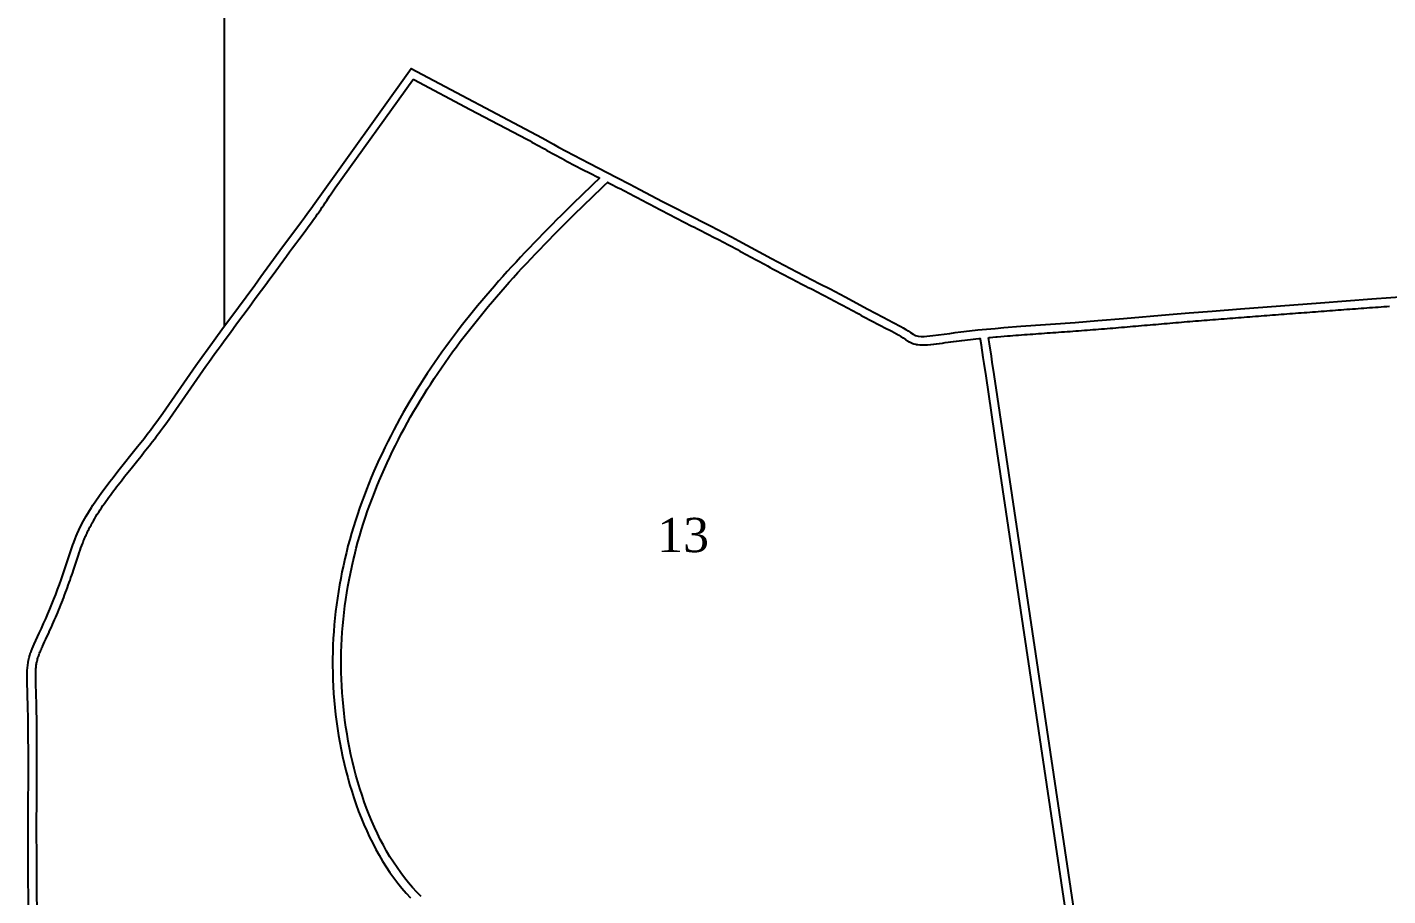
# Model space of a CAD drawing. Extents: x 708265 to 713463, y 7861946 to 7865621.
# Drawn here: x 709585 to 710379, y 7863988 to 7864494 of the extents above; entities that cross this region are included whole.
import ezdxf
from ezdxf.enums import TextEntityAlignment as Align

# ---------------------------------------------------------------- set-up
doc = ezdxf.new("R2010")
doc.units = 0
doc.linetypes.add('CONTINUO', pattern=[0])
for name, color, linetype in [('011400xxxx', 1, 'Continuous'), ('011400xxxx010', 5, 'Continuous'), ('011400xxxx013', 5, 'Continuous'), ('011400xxxx014', 5, 'Continuous'), ('MALHA', 8, 'CONTINUO'), ('NUMERAÇÕES', 7, 'Continuous'), ('ÁREAS', 7, 'Continuous')]:
    doc.layers.add(name, color=color, linetype=linetype)
doc.layers.add('NUMERAÇÕES DOS TALHÕES', color=7, linetype='Continuous', true_color=0xffffff)
doc.styles.add('AREAS', font='times.ttf')

# ---------------------------------------------------------------- blocks, each defined once
blk = doc.blocks.new('area_de_talhao')
at = {"layer": 'NUMERAÇÕES', "linetype": 'Continuous', "style": 'AREAS'}
blk.add_attdef('NRO', text='', height=20, dxfattribs=at).set_placement((0, 6.08), align=Align.CENTER)
at = {"layer": 'ÁREAS', "linetype": 'Continuous', "style": 'AREAS', "flags": 1}
for tag, height, p in [('AREAREAL', 0.001, (0, 0)), ('AREA', 20, (0, -23.92))]:
    blk.add_attdef(tag, text='', height=height, dxfattribs=at).set_placement(p, align=Align.CENTER)

msp = doc.modelspace()

# ---------------------------------------------------------------- linework, layer by layer
at = {"layer": '011400xxxx'}
msp.add_lwpolyline([(709585.85, 7863959.61), (709585.52, 7864002.5), (709585.45, 7864014.75), (709585.44, 7864020.88), (709585.44, 7864033.15), (709585.59, 7864063.82), (709585.59, 7864073.02), (709585.57, 7864079.14), (709585.53, 7864085.26), (709585.45, 7864091.37), (709585.33, 7864097.48), (709584.98, 7864112.81), (709584.95, 7864114.36), (709584.93, 7864116.68), (709584.98, 7864118.99), (709585.07, 7864120.51), (709585.21, 7864122.03), (709585.41, 7864123.54), (709585.69, 7864125.03), (709586.04, 7864126.5), (709586.45, 7864127.96), (709586.93, 7864129.41), (709587.18, 7864130.13), (709587.73, 7864131.56), (709588.31, 7864132.99), (709588.93, 7864134.4), (709589.9, 7864136.52), (709591.9, 7864140.72), (709593.21, 7864143.53), (709594.49, 7864146.34), (709595.74, 7864149.16), (709596.96, 7864151.98), (709598.15, 7864154.8), (709599.31, 7864157.64), (709600.44, 7864160.48), (709601.55, 7864163.32), (709602.63, 7864166.18), (709603.69, 7864169.05), (709604.73, 7864171.92), (709605.74, 7864174.8), (709606.73, 7864177.7), (709610.59, 7864189.35), (709611.6, 7864192.24), (709612.13, 7864193.68), (709612.94, 7864195.83), (709613.51, 7864197.25), (709614.1, 7864198.66), (709615.03, 7864200.76), (709615.68, 7864202.14), (709616.35, 7864203.52), (709617.05, 7864204.88), (709617.76, 7864206.23), (709618.5, 7864207.58), (709619.26, 7864208.91), (709620.82, 7864211.55), (709622.46, 7864214.15), (709623.29, 7864215.44), (709625.01, 7864218), (709626.76, 7864220.52), (709628.56, 7864223.02), (709630.38, 7864225.5), (709633.15, 7864229.18), (709635.02, 7864231.61), (709637.86, 7864235.22), (709649.34, 7864249.57), (709653.12, 7864254.39), (709654.99, 7864256.81), (709656.84, 7864259.25), (709658.67, 7864261.7), (709660.48, 7864264.17), (709664.06, 7864269.14), (709667.6, 7864274.14), (709671.1, 7864279.17), (709679.82, 7864291.79), (709683.32, 7864296.82), (709686.85, 7864301.83), (709690.42, 7864306.82), (709694.01, 7864311.78), (709699.43, 7864319.21), (709703.06, 7864324.14), (709717.64, 7864343.85), (709721.27, 7864348.79), (709733.93, 7864366.11), (709737.57, 7864371.04), (709744.9, 7864380.84), (709746.73, 7864383.3), (709748.54, 7864385.77), (709750.32, 7864388.26), (709752.72, 7864391.72), (709808.97, 7864470.2), (709885.38, 7864429.7), (709892.04, 7864426), (709894.97, 7864424.39), (709899.39, 7864422.01), (709903.81, 7864419.66), (709908.25, 7864417.33), (709912.7, 7864415.03), (709929.03, 7864406.63), (709936.44, 7864402.8), (709942.36, 7864399.7), (709955.66, 7864392.69), (709963.06, 7864388.83), (709969.01, 7864385.78), (709983.9, 7864378.23), (709991.32, 7864374.4), (709995.75, 7864372.06), (710000.17, 7864369.7), (710019.26, 7864359.37), (710026.63, 7864355.44), (710034.03, 7864351.56), (710047.38, 7864344.66), (710053.31, 7864341.58), (710062.16, 7864336.9), (710075.42, 7864329.79), (710079.85, 7864327.44), (710084.28, 7864325.12), (710090.21, 7864322.09), (710091.69, 7864321.32), (710093.15, 7864320.54), (710094.61, 7864319.73), (710096.06, 7864318.89), (710097.49, 7864318.01), (710098.91, 7864317.09), (710100.31, 7864316.13), (710101.74, 7864315.23), (710103.22, 7864314.51), (710104.8, 7864314.09), (710106.46, 7864313.91), (710108.16, 7864313.92), (710109.88, 7864314.02), (710111.57, 7864314.17), (710113.25, 7864314.34), (710116.57, 7864314.74), (710123.13, 7864315.66), (710126.41, 7864316.11), (710129.7, 7864316.52), (710134.66, 7864317.1), (710139.63, 7864317.64), (710144.62, 7864318.13), (710149.62, 7864318.58), (710154.63, 7864319.01), (710164.66, 7864319.79), (710196.34, 7864322.07), (710202.99, 7864322.57), (710209.64, 7864323.09), (710224.62, 7864324.33), (710251.25, 7864326.63), (710262.9, 7864327.61), (710276.21, 7864328.69), (710292.86, 7864329.99), (710339.49, 7864333.56), (710354.47, 7864334.68), (710369.47, 7864335.77), (710402.78, 7864338.11)], dxfattribs=at)
at = {"layer": '011400xxxx010'}
msp.add_lwpolyline([(710195.74, 7863978.77), (710149.07, 7864291.64), (710148, 7864298.82), (710147.47, 7864302.41), (710146.39, 7864309.59), (710145.87, 7864313.08), (710146.03, 7864313.17), (710146.11, 7864313.22), (710146.36, 7864313.27), (710146.73, 7864313.3), (710148.39, 7864313.46), (710150.05, 7864313.6), (710150.81, 7864313.67), (710157, 7864314.18), (710157, 7864314.18), (710158.36, 7864314.29), (710160.03, 7864314.42), (710161.69, 7864314.55), (710163.36, 7864314.68), (710165.03, 7864314.8), (710166.7, 7864314.93), (710168.37, 7864315.05), (710170.03, 7864315.17), (710171.7, 7864315.29), (710173.37, 7864315.41), (710175.04, 7864315.53), (710176.71, 7864315.65), (710178.37, 7864315.77), (710180.04, 7864315.89), (710181.71, 7864316.01), (710183.37, 7864316.13), (710185.04, 7864316.24), (710186.7, 7864316.36), (710188.37, 7864316.48), (710190.03, 7864316.6), (710191.7, 7864316.72), (710193.37, 7864316.84), (710195.03, 7864316.96), (710196.7, 7864317.09), (710198.36, 7864317.21), (710200.03, 7864317.33), (710201.7, 7864317.46), (710203.36, 7864317.59), (710205.03, 7864317.71), (710206.7, 7864317.84), (710208.37, 7864317.97), (710210.03, 7864318.11), (710211.7, 7864318.24), (710213.37, 7864318.37), (710215.04, 7864318.51), (710216.7, 7864318.65), (710218.37, 7864318.79), (710220.04, 7864318.93), (710221.71, 7864319.07), (710223.37, 7864319.21), (710225.04, 7864319.35), (710226.7, 7864319.49), (710228.37, 7864319.63), (710230.04, 7864319.77), (710231.7, 7864319.92), (710233.37, 7864320.06), (710235.03, 7864320.21), (710236.7, 7864320.35), (710238.36, 7864320.5), (710240.03, 7864320.64), (710241.69, 7864320.78), (710243.36, 7864320.93), (710245.02, 7864321.07), (710246.68, 7864321.22), (710248.35, 7864321.36), (710250.01, 7864321.5), (710251.67, 7864321.65), (710253.33, 7864321.79), (710255, 7864321.93), (710256.66, 7864322.07), (710258.32, 7864322.21), (710259.98, 7864322.35), (710261.64, 7864322.49), (710263.31, 7864322.63), (710264.97, 7864322.77), (710266.63, 7864322.9), (710268.29, 7864323.04), (710269.96, 7864323.17), (710271.62, 7864323.31), (710273.28, 7864323.44), (710274.95, 7864323.57), (710276.61, 7864323.71), (710278.27, 7864323.84), (710279.94, 7864323.97), (710281.6, 7864324.1), (710283.26, 7864324.23), (710284.93, 7864324.36), (710286.59, 7864324.49), (710288.25, 7864324.62), (710289.92, 7864324.75), (710291.58, 7864324.87), (710293.25, 7864325), (710294.91, 7864325.13), (710296.58, 7864325.26), (710298.24, 7864325.39), (710299.9, 7864325.51), (710301.57, 7864325.64), (710303.23, 7864325.77), (710304.9, 7864325.89), (710306.56, 7864326.02), (710308.23, 7864326.15), (710309.89, 7864326.27), (710311.56, 7864326.4), (710313.22, 7864326.53), (710314.89, 7864326.66), (710316.56, 7864326.78), (710318.22, 7864326.91), (710319.89, 7864327.04), (710321.55, 7864327.17), (710323.22, 7864327.29), (710324.88, 7864327.42), (710326.55, 7864327.55), (710328.21, 7864327.68), (710329.88, 7864327.81), (710331.54, 7864327.93), (710333.21, 7864328.06), (710334.87, 7864328.19), (710336.54, 7864328.32), (710338.2, 7864328.44), (710339.86, 7864328.57), (710341.53, 7864328.7), (710343.19, 7864328.82), (710344.86, 7864328.95), (710346.52, 7864329.07), (710348.19, 7864329.2), (710349.85, 7864329.32), (710351.51, 7864329.45), (710353.18, 7864329.57), (710354.84, 7864329.7), (710356.51, 7864329.82), (710358.17, 7864329.94), (710359.83, 7864330.06), (710361.5, 7864330.19), (710363.16, 7864330.31), (710364.83, 7864330.43), (710366.49, 7864330.55), (710368.15, 7864330.67), (710369.82, 7864330.78), (710371.48, 7864330.9), (710373.15, 7864331.02), (710374.81, 7864331.14), (710376.48, 7864331.25), (710378.14, 7864331.37), (710379.81, 7864331.48)], dxfattribs=at)
at = {"layer": '011400xxxx013'}
msp.add_lwpolyline([(709814.72, 7863987.1), (709812.2, 7863989.66), (709809.75, 7863992.33), (709807.37, 7863995.09), (709805.07, 7863997.96), (709802.84, 7864000.92), (709800.68, 7864003.97), (709798.59, 7864007.1), (709796.57, 7864010.32), (709794.62, 7864013.61), (709792.75, 7864016.98), (709790.94, 7864020.42), (709789.21, 7864023.93), (709787.54, 7864027.5), (709785.95, 7864031.12), (709784.42, 7864034.81), (709782.97, 7864038.54), (709781.59, 7864042.32), (709780.27, 7864046.15), (709779.02, 7864050.01), (709777.85, 7864053.91), (709776.74, 7864057.83), (709775.7, 7864061.79), (709774.73, 7864065.77), (709773.82, 7864069.77), (709772.99, 7864073.78), (709772.22, 7864077.8), (709771.52, 7864081.83), (709770.88, 7864085.86), (709770.32, 7864089.9), (709769.82, 7864093.92), (709769.38, 7864097.94), (709769.01, 7864101.95), (709768.7, 7864105.94), (709768.46, 7864109.92), (709768.28, 7864113.89), (709768.17, 7864117.85), (709768.11, 7864121.79), (709768.12, 7864125.72), (709768.19, 7864129.63), (709768.32, 7864133.53), (709768.5, 7864137.42), (709768.75, 7864141.3), (709769.05, 7864145.16), (709769.41, 7864149), (709769.83, 7864152.83), (709770.3, 7864156.65), (709770.83, 7864160.45), (709771.41, 7864164.24), (709772.04, 7864168.01), (709772.73, 7864171.77), (709773.47, 7864175.51), (709774.26, 7864179.24), (709775.1, 7864182.95), (709775.99, 7864186.65), (709776.93, 7864190.33), (709777.92, 7864193.99), (709778.95, 7864197.64), (709780.04, 7864201.27), (709781.17, 7864204.89), (709782.34, 7864208.48), (709783.56, 7864212.07), (709784.83, 7864215.63), (709786.14, 7864219.18), (709787.49, 7864222.71), (709788.88, 7864226.22), (709790.31, 7864229.71), (709791.79, 7864233.19), (709793.31, 7864236.65), (709794.86, 7864240.09), (709796.45, 7864243.51), (709798.09, 7864246.92), (709799.75, 7864250.3), (709801.46, 7864253.67), (709803.2, 7864257.01), (709804.98, 7864260.34), (709806.79, 7864263.65), (709808.63, 7864266.94), (709810.51, 7864270.21), (709812.42, 7864273.45), (709814.36, 7864276.68), (709816.33, 7864279.89), (709818.33, 7864283.08), (709820.36, 7864286.25), (709822.42, 7864289.39), (709824.51, 7864292.52), (709826.62, 7864295.62), (709828.76, 7864298.7), (709830.93, 7864301.77), (709833.12, 7864304.81), (709835.34, 7864307.83), (709837.59, 7864310.83), (709839.85, 7864313.82), (709842.14, 7864316.79), (709844.45, 7864319.73), (709846.79, 7864322.67), (709849.15, 7864325.58), (709851.53, 7864328.48), (709853.92, 7864331.36), (709856.34, 7864334.22), (709858.78, 7864337.07), (709861.24, 7864339.91), (709863.72, 7864342.73), (709866.21, 7864345.54), (709868.72, 7864348.33), (709871.25, 7864351.12), (709873.8, 7864353.88), (709876.36, 7864356.64), (709878.93, 7864359.39), (709881.52, 7864362.12), (709884.13, 7864364.84), (709886.75, 7864367.55), (709889.38, 7864370.26), (709892.02, 7864372.95), (709894.68, 7864375.63), (709897.34, 7864378.31), (709900.02, 7864380.98), (709902.71, 7864383.64), (709905.41, 7864386.29), (709908.12, 7864388.93), (709910.83, 7864391.57), (709913.55, 7864394.21), (709916.29, 7864396.83), (709919.02, 7864399.46), (709921.77, 7864402.08), (709923.59, 7864403.8), (709923.77, 7864403.71), (709925.26, 7864402.95), (709926.74, 7864402.19), (709928.22, 7864401.42), (709929.7, 7864400.66), (709931.18, 7864399.9), (709932.65, 7864399.13), (709934.13, 7864398.36), (709935.6, 7864397.59), (709937.08, 7864396.82), (709938.56, 7864396.05), (709940.03, 7864395.27), (709941.51, 7864394.5), (709942.98, 7864393.72), (709944.46, 7864392.94), (709945.94, 7864392.16), (709947.41, 7864391.38), (709948.89, 7864390.61), (709950.37, 7864389.83), (709951.85, 7864389.05), (709953.33, 7864388.27), (709954.81, 7864387.49), (709956.3, 7864386.72), (709956.3, 7864386.71), (709957.78, 7864385.94), (709957.79, 7864385.94), (709959.27, 7864385.17), (709959.28, 7864385.16), (709960.76, 7864384.4), (709960.77, 7864384.39), (709962.25, 7864383.63), (709962.26, 7864383.62), (709963.74, 7864382.86), (709963.75, 7864382.86), (709965.24, 7864382.09), (709965.24, 7864382.09), (709966.73, 7864381.33), (709966.74, 7864381.33), (709968.22, 7864380.57), (709969.72, 7864379.81), (709971.21, 7864379.06), (709972.71, 7864378.3), (709974.2, 7864377.55), (709975.68, 7864376.79), (709977.17, 7864376.04), (709978.66, 7864375.29), (709980.14, 7864374.53), (709981.62, 7864373.78), (709983.1, 7864373.02), (709984.58, 7864372.26), (709986.05, 7864371.5), (709987.52, 7864370.74), (709988.99, 7864369.97), (709990.46, 7864369.2), (709991.93, 7864368.43), (709993.4, 7864367.65), (709994.87, 7864366.87), (709996.33, 7864366.09), (709997.8, 7864365.3), (709999.27, 7864364.51), (710000.73, 7864363.72), (710002.2, 7864362.93), (710003.67, 7864362.14), (710005.13, 7864361.34), (710006.6, 7864360.54), (710008.07, 7864359.75), (710009.53, 7864358.95), (710011, 7864358.15), (710012.47, 7864357.36), (710013.94, 7864356.56), (710015.41, 7864355.77), (710016.89, 7864354.97), (710016.89, 7864354.97), (710018.36, 7864354.18), (710018.37, 7864354.17), (710019.84, 7864353.38), (710019.85, 7864353.38), (710021.32, 7864352.59), (710021.33, 7864352.59), (710022.8, 7864351.81), (710022.81, 7864351.8), (710024.29, 7864351.02), (710024.29, 7864351.02), (710025.77, 7864350.24), (710025.78, 7864350.23), (710027.26, 7864349.46), (710027.27, 7864349.45), (710028.75, 7864348.68), (710028.75, 7864348.67), (710030.23, 7864347.9), (710030.24, 7864347.9), (710031.72, 7864347.13), (710033.21, 7864346.36), (710034.7, 7864345.59), (710036.18, 7864344.82), (710037.67, 7864344.05), (710039.15, 7864343.29), (710040.64, 7864342.52), (710042.12, 7864341.76), (710043.6, 7864340.99), (710045.08, 7864340.22), (710046.56, 7864339.46), (710048.03, 7864338.69), (710049.51, 7864337.92), (710050.98, 7864337.15), (710052.45, 7864336.38), (710053.92, 7864335.61), (710055.4, 7864334.83), (710056.87, 7864334.05), (710058.34, 7864333.27), (710059.81, 7864332.49), (710061.28, 7864331.7), (710062.75, 7864330.92), (710064.22, 7864330.13), (710065.69, 7864329.34), (710067.16, 7864328.55), (710068.63, 7864327.76), (710070.11, 7864326.97), (710071.58, 7864326.18), (710073.06, 7864325.38), (710073.07, 7864325.38), (710074.54, 7864324.6), (710074.55, 7864324.59), (710076.02, 7864323.81), (710076.03, 7864323.8), (710077.5, 7864323.02), (710077.52, 7864323.02), (710078.99, 7864322.24), (710079, 7864322.23), (710080.48, 7864321.46), (710080.49, 7864321.45), (710081.97, 7864320.69), (710081.99, 7864320.68), (710083.47, 7864319.92), (710083.49, 7864319.91), (710084.97, 7864319.15), (710084.98, 7864319.15), (710086.44, 7864318.4), (710087.88, 7864317.67), (710089.3, 7864316.93), (710090.69, 7864316.18), (710092.06, 7864315.43), (710093.4, 7864314.65), (710094.72, 7864313.85), (710096.05, 7864312.98), (710097.43, 7864312.04), (710097.57, 7864311.95), (710098.93, 7864311.08), (710099.19, 7864310.93), (710099.44, 7864310.79), (710099.7, 7864310.66), (710100.84, 7864310.11), (710101.27, 7864309.93), (710101.7, 7864309.77), (710102.14, 7864309.63), (710103.31, 7864309.31), (710103.69, 7864309.22), (710104.09, 7864309.15), (710104.48, 7864309.09), (710105.81, 7864308.96), (710106.08, 7864308.93), (710106.34, 7864308.92), (710106.61, 7864308.92), (710108.04, 7864308.92), (710108.31, 7864308.93), (710110.11, 7864309.03), (710110.25, 7864309.04), (710111.96, 7864309.18), (710112.04, 7864309.19), (710113.73, 7864309.36), (710113.8, 7864309.37), (710115.47, 7864309.56), (710115.52, 7864309.57), (710117.18, 7864309.78), (710117.22, 7864309.79), (710118.88, 7864310.01), (710118.9, 7864310.01), (710120.55, 7864310.25), (710120.56, 7864310.25), (710122.19, 7864310.48), (710123.8, 7864310.71), (710125.42, 7864310.93), (710127.04, 7864311.14), (710128.67, 7864311.35), (710130.3, 7864311.56), (710131.93, 7864311.76), (710133.56, 7864311.95), (710135.2, 7864312.13), (710136.84, 7864312.32), (710138.48, 7864312.49), (710140.13, 7864312.66), (710140.5, 7864312.7), (710140.72, 7864312.71), (710140.86, 7864312.7), (710140.91, 7864312.56), (710140.95, 7864312.35), (710141.44, 7864308.89), (710141.45, 7864308.85), (710142.52, 7864301.67), (710143.06, 7864298.09), (710144.13, 7864290.91), (710150.71, 7864246.74), (710150.71, 7864246.74), (710190.2, 7863981.97)], dxfattribs=at)
at = {"layer": '011400xxxx014'}
msp.add_lwpolyline([(709590.71, 7863978.03), (709590.61, 7863990.28), (709590.52, 7864002.52), (709590.48, 7864008.64), (709590.45, 7864014.76), (709590.44, 7864020.88), (709590.43, 7864027), (709590.44, 7864033.12), (709590.47, 7864039.25), (709590.53, 7864051.53), (709590.56, 7864057.66), (709590.56, 7864057.67), (709590.59, 7864063.8), (709590.59, 7864063.81), (709590.6, 7864069.94), (709590.6, 7864069.95), (709590.59, 7864073.01), (709590.59, 7864073.02), (709590.59, 7864076.08), (709590.59, 7864076.09), (709590.57, 7864079.15), (709590.57, 7864079.17), (709590.55, 7864082.22), (709590.55, 7864082.24), (709590.53, 7864085.29), (709590.53, 7864085.31), (709590.49, 7864088.36), (709590.49, 7864088.38), (709590.45, 7864091.43), (709590.45, 7864091.45), (709590.39, 7864094.5), (709590.39, 7864094.52), (709590.33, 7864097.57), (709590.33, 7864097.58), (709590.27, 7864100.64), (709590.27, 7864100.65), (709590.19, 7864103.7), (709590.12, 7864106.78), (709590.05, 7864109.85), (709589.98, 7864112.9), (709589.95, 7864114.39), (709589.93, 7864115.88), (709589.93, 7864116.61), (709589.94, 7864117.32), (709589.95, 7864118.02), (709589.98, 7864118.71), (709590.01, 7864119.4), (709590.05, 7864120.07), (709590.11, 7864120.73), (709590.17, 7864121.38), (709590.25, 7864122.02), (709590.34, 7864122.65), (709590.44, 7864123.27), (709590.56, 7864123.89), (709590.7, 7864124.52), (709590.86, 7864125.15), (709591.03, 7864125.78), (709591.21, 7864126.42), (709591.41, 7864127.06), (709591.63, 7864127.71), (709591.86, 7864128.36), (709592.1, 7864129.01), (709592.36, 7864129.66), (709592.62, 7864130.32), (709592.9, 7864130.99), (709593.19, 7864131.66), (709593.48, 7864132.33), (709593.78, 7864132.99), (709594.41, 7864134.36), (709595.07, 7864135.76), (709595.74, 7864137.17), (709596.41, 7864138.57), (709596.42, 7864138.59), (709597.08, 7864139.99), (709597.09, 7864140.01), (709597.74, 7864141.41), (709597.75, 7864141.44), (709598.4, 7864142.84), (709598.41, 7864142.86), (709599.04, 7864144.27), (709599.05, 7864144.29), (709599.68, 7864145.7), (709599.69, 7864145.72), (709600.31, 7864147.13), (709600.32, 7864147.15), (709600.93, 7864148.56), (709600.94, 7864148.58), (709601.55, 7864149.99), (709601.56, 7864150.02), (709602.16, 7864151.43), (709602.16, 7864151.45), (709602.76, 7864152.86), (709602.76, 7864152.89), (709603.35, 7864154.3), (709603.36, 7864154.32), (709603.93, 7864155.74), (709603.94, 7864155.76), (709604.51, 7864157.18), (709604.52, 7864157.2), (709605.09, 7864158.62), (709605.09, 7864158.64), (709605.65, 7864160.07), (709605.66, 7864160.09), (709606.21, 7864161.51), (709606.22, 7864161.53), (709606.76, 7864162.96), (709606.77, 7864162.98), (709607.31, 7864164.41), (709607.32, 7864164.43), (709607.85, 7864165.86), (709607.85, 7864165.88), (709608.38, 7864167.31), (709608.39, 7864167.33), (709608.91, 7864168.77), (709608.92, 7864168.79), (709609.43, 7864170.23), (709609.44, 7864170.24), (709609.95, 7864171.69), (709609.95, 7864171.7), (709610.46, 7864173.15), (709610.46, 7864173.17), (709610.96, 7864174.61), (709610.97, 7864174.63), (709611.46, 7864176.08), (709611.47, 7864176.1), (709611.95, 7864177.54), (709611.96, 7864177.57), (709612.92, 7864180.49), (709612.93, 7864180.5), (709613.88, 7864183.4), (709614.83, 7864186.28), (709615.31, 7864187.7), (709615.8, 7864189.11), (709616.29, 7864190.51), (709616.8, 7864191.89), (709617.32, 7864193.29), (709617.59, 7864193.97), (709617.86, 7864194.65), (709618.13, 7864195.33), (709618.4, 7864196), (709618.68, 7864196.66), (709618.97, 7864197.32), (709619.26, 7864197.98), (709619.56, 7864198.64), (709619.86, 7864199.29), (709620.17, 7864199.95), (709620.48, 7864200.6), (709620.81, 7864201.25), (709621.13, 7864201.89), (709621.46, 7864202.54), (709621.8, 7864203.18), (709622.15, 7864203.83), (709622.5, 7864204.47), (709622.85, 7864205.11), (709623.21, 7864205.75), (709623.56, 7864206.36), (709624.3, 7864207.63), (709625.06, 7864208.89), (709625.84, 7864210.15), (709626.64, 7864211.41), (709627.45, 7864212.66), (709628.27, 7864213.9), (709629.11, 7864215.14), (709629.96, 7864216.38), (709630.83, 7864217.61), (709631.7, 7864218.84), (709632.58, 7864220.06), (709633.47, 7864221.28), (709634.37, 7864222.5), (709635.28, 7864223.71), (709636.19, 7864224.92), (709637.11, 7864226.12), (709638.03, 7864227.32), (709638.96, 7864228.52), (709639.89, 7864229.71), (709641.77, 7864232.1), (709643.67, 7864234.49), (709645.58, 7864236.88), (709649.41, 7864241.66), (709651.33, 7864244.05), (709651.34, 7864244.06), (709653.24, 7864246.45), (709653.26, 7864246.47), (709655.15, 7864248.86), (709655.17, 7864248.89), (709657.05, 7864251.3), (709657.07, 7864251.32), (709658.01, 7864252.53), (709658.02, 7864252.54), (709658.95, 7864253.76), (709658.96, 7864253.77), (709659.89, 7864254.99), (709659.9, 7864255.01), (709660.82, 7864256.23), (709660.83, 7864256.25), (709661.75, 7864257.47), (709661.76, 7864257.49), (709662.67, 7864258.71), (709662.69, 7864258.73), (709664.5, 7864261.2), (709664.52, 7864261.22), (709666.32, 7864263.7), (709666.33, 7864263.73), (709668.12, 7864266.22), (709668.13, 7864266.24), (709669.91, 7864268.74), (709669.92, 7864268.75), (709671.68, 7864271.26), (709671.69, 7864271.27), (709673.45, 7864273.79), (709673.46, 7864273.8), (709675.21, 7864276.32), (709675.21, 7864276.33), (709678.7, 7864281.37), (709682.18, 7864286.42), (709683.92, 7864288.93), (709685.66, 7864291.44), (709687.41, 7864293.94), (709689.16, 7864296.43), (709690.92, 7864298.92), (709692.69, 7864301.41), (709694.47, 7864303.89), (709696.26, 7864306.37), (709698.05, 7864308.84), (709699.84, 7864311.3), (709703.45, 7864316.24), (709707.08, 7864321.17), (709710.72, 7864326.09), (709714.37, 7864331.02), (709718.01, 7864335.94), (709718.02, 7864335.95), (709721.66, 7864340.88), (709721.66, 7864340.88), (709725.29, 7864345.82), (709725.3, 7864345.83), (709728.92, 7864350.78), (709728.93, 7864350.79), (709732.54, 7864355.74), (709736.14, 7864360.68), (709737.95, 7864363.14), (709739.75, 7864365.6), (709741.57, 7864368.04), (709743.39, 7864370.48), (709747.07, 7864375.38), (709747.07, 7864375.39), (709748.9, 7864377.83), (709748.92, 7864377.85), (709750.74, 7864380.31), (709750.75, 7864380.33), (709751.66, 7864381.57), (709751.67, 7864381.58), (709752.57, 7864382.82), (709752.59, 7864382.84), (709753.48, 7864384.08), (709753.5, 7864384.1), (709754.39, 7864385.35), (709754.4, 7864385.37), (709755.29, 7864386.63), (709755.3, 7864386.66), (709756.18, 7864387.92), (709756.2, 7864387.94), (709757.07, 7864389.21), (709757.09, 7864389.24), (709757.95, 7864390.52), (709757.97, 7864390.55), (709758.82, 7864391.83), (709758.83, 7864391.85), (709759.69, 7864393.14), (709759.69, 7864393.15), (709761.38, 7864395.73), (709762.22, 7864397), (709763.06, 7864398.26), (709763.89, 7864399.5), (709764.66, 7864400.63), (709809.89, 7864463.63), (709809.92, 7864463.66), (709810.14, 7864463.87), (709810.27, 7864463.84), (709810.49, 7864463.74), (709843.36, 7864446.37), (709876.46, 7864428.89), (709877.93, 7864428.1), (709879.38, 7864427.3), (709880.84, 7864426.5), (709882.3, 7864425.7), (709883.76, 7864424.88), (709885.22, 7864424.07), (709886.68, 7864423.26), (709888.14, 7864422.44), (709888.15, 7864422.44), (709889.61, 7864421.63), (709889.62, 7864421.62), (709891.09, 7864420.82), (709891.1, 7864420.81), (709892.57, 7864420.01), (709892.58, 7864420), (709894.05, 7864419.21), (709894.06, 7864419.2), (709895.53, 7864418.41), (709895.54, 7864418.4), (709897.02, 7864417.61), (709897.03, 7864417.6), (709898.5, 7864416.82), (709898.51, 7864416.81), (709899.99, 7864416.03), (709899.99, 7864416.02), (709901.47, 7864415.24), (709901.48, 7864415.24), (709902.96, 7864414.46), (709902.96, 7864414.46), (709904.44, 7864413.68), (709904.45, 7864413.68), (709905.93, 7864412.9), (709905.94, 7864412.9), (709907.42, 7864412.13), (709907.42, 7864412.13), (709908.91, 7864411.36), (709908.91, 7864411.35), (709910.39, 7864410.59), (709911.88, 7864409.82), (709913.37, 7864409.05), (709914.86, 7864408.29), (709916.35, 7864407.52), (709917.83, 7864406.76), (709918.88, 7864406.22), (709918.32, 7864405.7), (709915.57, 7864403.07), (709912.82, 7864400.44), (709910.08, 7864397.81), (709907.35, 7864395.16), (709904.63, 7864392.51), (709901.91, 7864389.86), (709899.2, 7864387.2), (709896.5, 7864384.52), (709893.81, 7864381.85), (709891.13, 7864379.16), (709888.46, 7864376.46), (709885.8, 7864373.75), (709883.16, 7864371.03), (709880.52, 7864368.31), (709877.9, 7864365.57), (709875.29, 7864362.82), (709872.7, 7864360.05), (709870.12, 7864357.28), (709867.56, 7864354.49), (709865.01, 7864351.69), (709862.48, 7864348.87), (709859.97, 7864346.04), (709857.47, 7864343.2), (709854.99, 7864340.34), (709852.53, 7864337.46), (709850.09, 7864334.57), (709847.67, 7864331.66), (709845.27, 7864328.74), (709842.89, 7864325.8), (709840.53, 7864322.83), (709838.2, 7864319.86), (709835.88, 7864316.86), (709833.59, 7864313.84), (709831.32, 7864310.81), (709829.08, 7864307.75), (709826.86, 7864304.67), (709824.67, 7864301.57), (709822.5, 7864298.45), (709820.36, 7864295.31), (709818.25, 7864292.15), (709816.16, 7864288.96), (709814.11, 7864285.76), (709812.08, 7864282.53), (709810.08, 7864279.28), (709808.12, 7864276.01), (709806.18, 7864272.72), (709804.28, 7864269.4), (709802.41, 7864266.07), (709800.58, 7864262.72), (709798.78, 7864259.34), (709797.01, 7864255.95), (709795.28, 7864252.54), (709793.59, 7864249.1), (709791.93, 7864245.65), (709790.32, 7864242.18), (709788.74, 7864238.68), (709787.2, 7864235.17), (709785.7, 7864231.64), (709784.24, 7864228.09), (709782.83, 7864224.52), (709781.46, 7864220.94), (709780.13, 7864217.33), (709778.84, 7864213.71), (709777.6, 7864210.07), (709776.4, 7864206.41), (709775.26, 7864202.73), (709774.15, 7864199.04), (709773.1, 7864195.33), (709772.09, 7864191.6), (709771.14, 7864187.85), (709770.23, 7864184.09), (709769.37, 7864180.31), (709768.57, 7864176.52), (709767.82, 7864172.7), (709767.12, 7864168.88), (709766.47, 7864165.03), (709765.88, 7864161.17), (709765.34, 7864157.3), (709764.86, 7864153.41), (709764.44, 7864149.5), (709764.07, 7864145.58), (709763.76, 7864141.65), (709763.51, 7864137.7), (709763.32, 7864133.74), (709763.19, 7864129.76), (709763.12, 7864125.76), (709763.11, 7864121.76), (709763.17, 7864117.74), (709763.29, 7864113.71), (709763.47, 7864109.66), (709763.71, 7864105.6), (709764.03, 7864101.53), (709764.4, 7864097.44), (709764.85, 7864093.34), (709765.36, 7864089.24), (709765.94, 7864085.13), (709766.59, 7864081.01), (709767.3, 7864076.9), (709768.09, 7864072.8), (709768.94, 7864068.7), (709769.86, 7864064.62), (709770.85, 7864060.56), (709771.92, 7864056.52), (709773.05, 7864052.5), (709774.25, 7864048.52), (709775.53, 7864044.57), (709776.87, 7864040.65), (709778.29, 7864036.77), (709779.78, 7864032.94), (709781.35, 7864029.16), (709782.99, 7864025.43), (709784.7, 7864021.76), (709786.49, 7864018.15), (709788.35, 7864014.6), (709790.29, 7864011.12), (709792.3, 7864007.71), (709794.39, 7864004.38), (709796.56, 7864001.13), (709798.8, 7863997.96), (709801.13, 7863994.89), (709803.53, 7863991.9), (709806.01, 7863989.01), (709808.57, 7863986.22)], dxfattribs=at)
at = {"layer": 'MALHA'}
msp.add_lwpolyline([(709700, 7864319.98), (709700, 7865445.75)], dxfattribs=at)

# ---------------------------------------------------------------- block references
at = {"layer": 'NUMERAÇÕES DOS TALHÕES'}
ref = msp.add_blockref('area_de_talhao', (709967.62, 7864181.95), dxfattribs=at)
ref.add_attrib('NRO', '13', dxfattribs={"layer": 'NUMERAÇÕES', "height": 20, "style": 'AREAS'}).set_placement((709967.62, 7864188.03), align=Align.CENTER)

doc.saveas('drawing.dxf')
